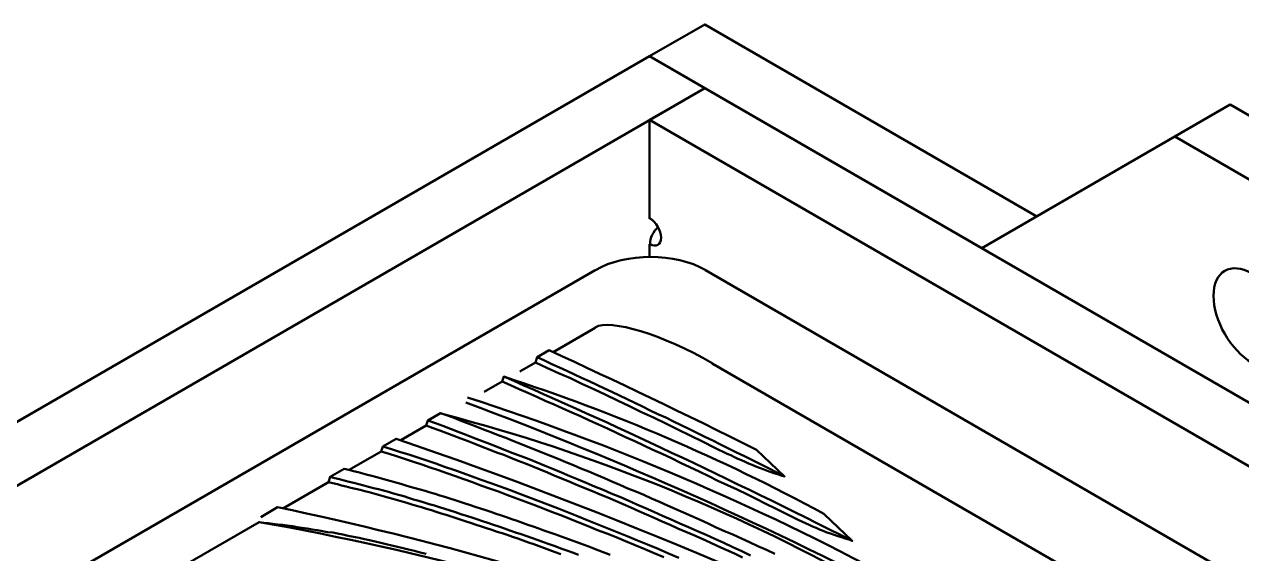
# Model space of a CAD drawing. Header units: inches. Extents: x 10737 to 13492, y 903 to 4091.
# Drawn here: x 13093.7 to 13314.5, y 3953.1 to 4048.9 of the extents above; entities that cross this region are included whole.
import ezdxf

# ---------------------------------------------------------------- set-up
doc = ezdxf.new("R2010")
doc.units = ezdxf.units.IN
doc.header["$MEASUREMENT"] = 0
doc.layers.add('PDF5_Geometry', color=7, linetype='Continuous')

# ---------------------------------------------------------------- blocks, each defined once
blk = doc.blocks.new('Base Mobio')
at = {"layer": 'PDF5_Geometry', "lineweight": 50}
for points in [[(13277.34, 4014.16), (13217.11, 4048.94), (13207.12, 4043.2), (13267.34, 4008.42), (13302.36, 4028.65), (13312.36, 4034.4), (13396.34, 3985.91)], [(13207.12, 4031.64), (13207.12, 4013.74)], [(13431.3, 3925.27), (13396.34, 3985.91), (13386.35, 3980.16), (13302.36, 4028.65)], [(13207.12, 4006.8), (13207.12, 4009.13)], [(13197.24, 4004.41), (13011.42, 3897.13)], [(13442.98, 3874.08), (13217.23, 4004.41)], [(13189.64, 3989.56), (13197.24, 3993.99)], [(13231.6, 3967.05), (13226.51, 3971.9), (13224.06, 3973.1), (13221.66, 3974.29), (13219.21, 3975.49), (13216.81, 3976.69), (13214.42, 3977.83), (13212.02, 3979.02), (13209.69, 3980.16), (13207.3, 3981.3), (13204.96, 3982.38), (13202.63, 3983.51), (13200.35, 3984.59), (13198.02, 3985.67), (13195.74, 3986.75), (13193.47, 3987.82), (13191.19, 3988.84), (13188.92, 3989.92), (13186.7, 3988.66)], [(13183.59, 3986.09), (13186.4, 3987.7)], [(13218.43, 3987.52), (13428.97, 3866)], [(13177.12, 3982.38), (13180.36, 3984.23)], [(13166.89, 3977.17), (13169.22, 3978.54), (13170.48, 3978.07), (13171.8, 3977.59), (13173.05, 3977.05), (13174.37, 3976.57), (13175.69, 3976.09), (13177, 3975.55), (13178.32, 3975.07), (13179.64, 3974.53), (13181.02, 3974.05), (13182.33, 3973.52), (13183.71, 3972.98), (13185.03, 3972.44), (13186.4, 3971.9), (13187.78, 3971.36), (13189.16, 3970.76), (13190.53, 3970.22), (13191.91, 3969.62), (13193.29, 3969.09), (13194.66, 3968.49), (13196.1, 3967.95), (13197.48, 3967.35), (13198.91, 3966.75), (13200.29, 3966.15), (13201.73, 3965.55), (13203.16, 3964.9), (13204.6, 3964.3), (13206.04, 3963.7), (13207.47, 3963.04), (13208.91, 3962.44), (13210.35, 3961.78), (13211.84, 3961.12), (13213.28, 3960.53), (13214.78, 3959.87), (13216.27, 3959.21), (13217.71, 3958.55), (13219.21, 3957.83), (13220.7, 3957.17), (13222.2, 3956.51), (13223.76, 3955.8), (13225.25, 3955.14), (13226.75, 3954.42), (13228.31, 3953.76), (13229.8, 3953.04)], [(13223.94, 3952.38), (13222.5, 3953.1), (13221, 3953.76), (13219.51, 3954.42), (13218.07, 3955.08), (13216.63, 3955.74), (13215.14, 3956.4), (13213.7, 3957.05), (13212.26, 3957.65), (13210.83, 3958.31), (13209.39, 3958.91), (13207.95, 3959.57), (13206.58, 3960.17), (13205.14, 3960.77), (13203.7, 3961.42), (13202.33, 3962.02), (13200.95, 3962.62), (13199.51, 3963.22), (13198.14, 3963.76), (13196.76, 3964.36), (13195.38, 3964.96), (13194.01, 3965.49), (13192.63, 3966.09), (13191.31, 3966.63), (13189.93, 3967.17), (13188.62, 3967.77), (13187.24, 3968.31), (13185.92, 3968.85), (13184.61, 3969.39), (13183.29, 3969.86), (13181.97, 3970.4), (13180.66, 3970.94), (13179.34, 3971.42), (13178.02, 3971.96), (13176.76, 3972.44), (13175.45, 3972.98), (13174.19, 3973.46), (13172.87, 3973.94), (13171.62, 3974.41), (13170.36, 3974.89), (13169.1, 3975.37), (13167.85, 3975.79), (13166.59, 3976.27), (13166.89, 3977.17), (13168.26, 3976.69), (13169.64, 3976.21), (13171.02, 3975.67), (13172.39, 3975.13), (13173.83, 3974.59), (13175.21, 3974.05), (13176.65, 3973.52), (13178.08, 3972.98), (13179.46, 3972.44), (13180.9, 3971.84), (13182.33, 3971.3), (13183.83, 3970.7), (13185.27, 3970.16), (13186.7, 3969.57), (13188.2, 3968.97), (13189.7, 3968.37), (13191.13, 3967.77), (13192.63, 3967.11), (13194.13, 3966.51), (13195.62, 3965.91), (13197.12, 3965.25), (13198.67, 3964.6), (13200.17, 3963.94), (13201.73, 3963.34), (13203.22, 3962.68), (13204.78, 3961.96), (13206.34, 3961.3), (13207.89, 3960.65), (13209.45, 3959.93), (13211.01, 3959.27), (13212.62, 3958.55), (13214.18, 3957.89), (13215.8, 3957.17), (13217.35, 3956.46), (13218.97, 3955.74), (13220.58, 3955.02), (13222.2, 3954.24), (13223.82, 3953.52), (13225.43, 3952.74)], [(13161.98, 3973.64), (13166.59, 3976.27)], [(13209.69, 3952.44), (13207.95, 3953.16), (13206.22, 3953.88), (13204.48, 3954.6), (13202.75, 3955.32), (13201.07, 3956.04), (13199.33, 3956.69), (13197.66, 3957.35), (13195.98, 3958.07), (13194.3, 3958.73), (13192.63, 3959.39), (13191.01, 3960.05), (13189.34, 3960.65), (13187.72, 3961.3), (13186.1, 3961.9), (13184.49, 3962.5), (13182.87, 3963.1), (13181.25, 3963.7), (13179.7, 3964.3), (13178.08, 3964.9), (13176.53, 3965.43), (13174.97, 3966.03), (13173.41, 3966.57), (13171.92, 3967.11), (13170.36, 3967.65), (13168.86, 3968.19), (13167.31, 3968.67), (13165.81, 3969.21), (13164.31, 3969.68), (13162.82, 3970.16), (13161.38, 3970.64), (13159.88, 3971.12), (13158.45, 3971.6), (13158.75, 3972.5), (13160.3, 3972.02), (13161.92, 3971.48), (13163.48, 3971), (13165.09, 3970.46), (13166.71, 3969.92), (13168.32, 3969.39), (13169.94, 3968.79), (13171.62, 3968.25), (13173.29, 3967.65), (13174.91, 3967.05), (13176.59, 3966.45), (13178.32, 3965.85), (13180, 3965.25), (13181.73, 3964.6), (13183.41, 3963.94), (13185.15, 3963.28), (13186.88, 3962.62), (13188.68, 3961.96), (13190.41, 3961.3), (13192.21, 3960.59), (13194.01, 3959.87), (13195.8, 3959.15), (13197.6, 3958.43), (13199.39, 3957.71), (13201.25, 3956.99), (13203.04, 3956.22), (13204.9, 3955.44), (13206.76, 3954.72), (13208.67, 3953.94), (13210.53, 3953.1), (13212.44, 3952.32)], [(13152.64, 3968.25), (13158.45, 3971.6)], [(13149.17, 3966.99), (13151.74, 3968.43), (13152.58, 3968.25), (13153.42, 3968.01), (13154.26, 3967.83), (13155.09, 3967.59), (13155.93, 3967.35), (13156.77, 3967.17), (13157.67, 3966.93), (13158.51, 3966.69), (13159.34, 3966.45), (13160.24, 3966.21), (13161.08, 3965.97), (13161.98, 3965.73), (13162.88, 3965.43), (13163.71, 3965.2), (13164.61, 3964.96), (13165.51, 3964.66), (13166.41, 3964.42), (13167.31, 3964.12), (13168.2, 3963.88), (13169.1, 3963.58), (13170, 3963.34), (13170.9, 3963.04), (13171.86, 3962.74), (13172.75, 3962.44), (13173.65, 3962.14), (13174.61, 3961.84), (13175.51, 3961.54), (13176.47, 3961.24), (13177.42, 3960.94), (13178.32, 3960.65), (13179.28, 3960.29), (13180.24, 3959.99), (13181.19, 3959.69), (13182.15, 3959.33), (13183.11, 3959.03), (13184.07, 3958.67), (13185.03, 3958.31), (13185.98, 3958.01), (13187, 3957.65), (13187.96, 3957.29), (13189.93, 3956.57), (13191.91, 3955.86), (13193.89, 3955.14), (13195.92, 3954.42), (13197.9, 3953.64), (13199.99, 3952.86)], [(13191.01, 3952.98), (13189.99, 3953.34), (13189.04, 3953.7), (13188.08, 3954.06), (13187.06, 3954.42), (13186.1, 3954.78), (13185.15, 3955.08), (13184.19, 3955.44), (13183.23, 3955.8), (13182.27, 3956.1), (13181.31, 3956.46), (13180.36, 3956.75), (13179.46, 3957.05), (13178.5, 3957.41), (13177.54, 3957.71), (13176.65, 3958.01), (13175.69, 3958.31), (13174.79, 3958.61), (13173.83, 3958.91), (13172.93, 3959.21), (13172.04, 3959.51), (13171.14, 3959.81), (13170.24, 3960.11), (13169.34, 3960.35), (13168.44, 3960.65), (13167.55, 3960.94), (13166.65, 3961.18), (13165.75, 3961.48), (13164.85, 3961.72), (13164.01, 3961.96), (13163.12, 3962.26), (13162.22, 3962.5), (13161.38, 3962.74), (13160.54, 3962.98), (13159.64, 3963.22), (13158.81, 3963.46), (13157.97, 3963.7), (13157.13, 3963.94), (13156.29, 3964.18), (13155.45, 3964.36), (13154.62, 3964.6), (13153.78, 3964.84), (13152.94, 3965.02), (13152.1, 3965.25), (13151.26, 3965.43), (13150.49, 3965.67), (13149.65, 3965.85), (13148.87, 3966.03), (13149.17, 3966.99), (13150.01, 3966.75), (13150.9, 3966.57), (13151.74, 3966.33), (13152.64, 3966.09), (13153.48, 3965.91), (13154.38, 3965.67), (13155.27, 3965.43), (13156.17, 3965.2), (13157.07, 3964.96), (13157.97, 3964.72), (13158.87, 3964.48), (13159.76, 3964.24), (13160.66, 3963.94), (13161.56, 3963.7), (13162.52, 3963.46), (13163.42, 3963.16), (13164.31, 3962.86), (13165.27, 3962.62), (13166.23, 3962.32), (13167.13, 3962.02), (13168.08, 3961.78), (13169.04, 3961.48), (13170, 3961.18), (13170.96, 3960.88), (13171.92, 3960.59), (13172.87, 3960.23), (13173.89, 3959.93), (13174.85, 3959.63), (13175.81, 3959.33), (13176.82, 3958.97), (13177.78, 3958.67), (13178.8, 3958.31), (13179.76, 3958.01), (13180.78, 3957.65), (13181.79, 3957.29), (13182.81, 3956.93), (13183.83, 3956.57), (13184.85, 3956.22), (13185.86, 3955.86), (13186.88, 3955.5), (13187.9, 3955.14), (13188.92, 3954.78), (13189.99, 3954.42), (13191.01, 3954), (13192.09, 3953.64), (13193.11, 3953.28), (13194.19, 3952.86)], [(13140.73, 3961.3), (13148.87, 3966.03)], [(13166.59, 3953.04), (13165.51, 3953.28), (13164.49, 3953.58), (13163.42, 3953.82), (13162.4, 3954.06), (13161.38, 3954.3), (13160.36, 3954.54), (13159.34, 3954.78), (13158.39, 3955.02), (13157.37, 3955.26), (13156.35, 3955.5), (13155.39, 3955.68), (13154.44, 3955.92), (13153.42, 3956.1), (13152.46, 3956.28), (13151.5, 3956.51), (13150.54, 3956.69), (13149.65, 3956.87), (13148.69, 3956.99), (13147.79, 3957.17), (13146.83, 3957.35), (13145.94, 3957.47), (13145.04, 3957.65), (13144.08, 3957.77), (13143.18, 3957.89), (13142.34, 3958.07), (13141.45, 3958.19), (13140.55, 3958.31), (13139.71, 3958.37), (13138.81, 3958.49), (13137.97, 3958.61), (13137.14, 3958.67), (13136.3, 3958.79), (13117.14, 3947.71)]]:
    blk.add_lwpolyline(points, dxfattribs=at)
for points in [[(13217.11, 4037.39), (13207.12, 4043.2), (12972.75, 3907.85), (12982.75, 3902.1)], [(13217.11, 4037.39), (13207.12, 4031.64), (13461.53, 3884.8), (13471.53, 3890.55)], [(13186.4, 3987.7), (13186.7, 3988.66), (13188.08, 3988.06), (13189.4, 3987.4), (13190.77, 3986.81), (13192.09, 3986.21), (13193.47, 3985.55), (13194.78, 3984.89), (13196.16, 3984.29), (13197.54, 3983.63), (13198.91, 3982.97), (13200.29, 3982.38), (13201.67, 3981.72), (13203.04, 3981.06), (13204.42, 3980.4), (13205.8, 3979.74), (13207.24, 3979.02), (13208.61, 3978.36), (13210.05, 3977.71), (13211.43, 3976.99), (13212.86, 3976.33), (13214.24, 3975.67), (13215.68, 3974.95), (13217.11, 3974.23), (13218.55, 3973.58), (13219.99, 3972.86), (13221.42, 3972.14), (13222.86, 3971.42), (13224.3, 3970.7), (13225.79, 3969.98), (13227.23, 3969.27), (13228.67, 3968.55), (13230.16, 3967.77), (13231.6, 3967.05), (13230.94, 3967.23), (13230.28, 3967.47), (13229.62, 3967.65), (13228.97, 3967.89), (13228.31, 3968.13), (13227.71, 3968.37), (13227.05, 3968.61), (13226.39, 3968.85), (13225.73, 3969.15), (13225.07, 3969.39), (13224.42, 3969.68), (13223.76, 3969.98), (13223.1, 3970.22), (13222.5, 3970.52), (13221.84, 3970.88), (13221.18, 3971.18), (13218.97, 3972.26), (13216.69, 3973.4), (13214.48, 3974.47), (13212.26, 3975.55), (13210.05, 3976.63), (13207.83, 3977.71), (13205.62, 3978.72), (13203.46, 3979.8), (13201.31, 3980.82), (13199.15, 3981.84), (13197, 3982.85), (13194.84, 3983.81), (13192.75, 3984.83), (13190.59, 3985.79), (13188.5, 3986.75)]]:
    blk.add_lwpolyline(points, close=True, dxfattribs=at)
for points in [[(13180.66, 3985.13, -0.045688), (13238.72, 3960.29), (13243.87, 3955.38), (13243.21, 3955.62), (13242.55, 3955.8), (13241.9, 3956.04), (13241.24, 3956.22), (13240.58, 3956.46), (13239.92, 3956.69), (13239.26, 3956.93), (13238.6, 3957.23), (13237.95, 3957.47), (13237.29, 3957.77), (13236.63, 3958.01), (13236.03, 3958.31), (13235.37, 3958.61), (13234.71, 3958.91), (13234.05, 3959.21), (13233.46, 3959.51), (13231.66, 3960.41), (13229.92, 3961.24), (13228.19, 3962.08), (13226.45, 3962.98), (13224.72, 3963.82), (13222.98, 3964.66), (13221.24, 3965.49), (13219.51, 3966.27), (13217.83, 3967.11), (13216.1, 3967.95), (13214.42, 3968.73), (13212.74, 3969.51), (13211.07, 3970.34), (13209.39, 3971.12), (13207.71, 3971.9), (13206.04, 3972.68), (13204.42, 3973.46), (13202.75, 3974.17), (13201.13, 3974.95), (13199.45, 3975.73), (13197.84, 3976.45), (13196.22, 3977.17), (13194.6, 3977.95), (13192.99, 3978.66), (13191.37, 3979.38), (13189.82, 3980.1), (13188.2, 3980.76), (13186.64, 3981.48), (13185.03, 3982.2), (13183.47, 3982.85), (13181.91, 3983.57), (13180.36, 3984.23), (13180.66, 3985.13), (13182.51, 3984.35), (13184.31, 3983.51), (13186.16, 3982.73), (13188.02, 3981.9), (13189.93, 3981.06), (13191.79, 3980.22), (13193.71, 3979.38), (13195.56, 3978.54), (13197.48, 3977.65), (13199.39, 3976.81), (13201.31, 3975.91), (13203.28, 3975.01), (13205.2, 3974.11), (13207.18, 3973.22), (13209.09, 3972.32), (13211.07, 3971.36), (13213.04, 3970.46), (13215.08, 3969.51), (13217.05, 3968.55), (13219.09, 3967.59), (13221.06, 3966.63), (13223.1, 3965.61), (13225.13, 3964.66), (13227.17, 3963.64), (13229.21, 3962.68), (13231.3, 3961.66), (13233.34, 3960.65), (13235.43, 3959.63), (13237.53, 3958.55), (13239.62, 3957.53), (13241.72, 3956.46), (13243.87, 3955.38)], [(13174.07, 3981.36, -0.045454), (13251, 3948.61), (13256.08, 3943.76), (13255.43, 3943.94), (13254.77, 3944.12), (13254.11, 3944.36), (13253.45, 3944.6), (13252.79, 3944.84), (13252.13, 3945.08), (13251.47, 3945.32), (13250.82, 3945.56), (13250.16, 3945.86), (13249.5, 3946.1), (13248.9, 3946.4), (13248.24, 3946.64), (13247.58, 3946.94), (13246.92, 3947.24), (13246.27, 3947.6), (13245.67, 3947.89, 0.062862), (13170, 3978.25)], [(13158.75, 3972.5), (13161.14, 3973.88, -0.036723), (13275.42, 3925.33)], [(13136.6, 3959.69), (13139.65, 3961.48, -0.075143), (13299.9, 3902.04)]]:
    blk.add_lwpolyline(points, format="xyb", dxfattribs=at)
for centre, radius, start, end in [((12922.91, 3307.1), 718.57, 62.37651, 69.56713), ((13045.65, 3448.75), 518.04, 59.9583, 79.9221)]:
    blk.add_arc(centre, radius, start, end, dxfattribs=at)
for points in [[(13209.18, 4010.31), (13209.18, 4011.59), (13208.28, 4013.15), (13207.17, 4013.79)], [(13208.65, 4012.24), (13207.78, 4011.46), (13207.19, 4010.21), (13207.19, 4009.17)], [(13207.17, 4009.14), (13208.28, 4008.5), (13209.18, 4009.02), (13209.18, 4010.31)], [(13217.3, 4004.43), (13211.77, 4007.62), (13202.81, 4007.62), (13197.28, 4004.43)], [(13316.36, 4003.81), (13312.49, 4006.04), (13309.36, 4004.23), (13309.36, 3999.76)], [(13309.36, 3999.76), (13309.36, 3995.3), (13312.5, 3989.87), (13316.37, 3987.63)], [(13218.46, 3987.59), (13209.51, 3992.76), (13200.02, 3995.65), (13197.25, 3994.06)]]:
    blk.add_open_spline(points, degree=3, dxfattribs=at)

msp = doc.modelspace()

# ---------------------------------------------------------------- block references
msp.add_blockref('Base Mobio', (0, 0))

doc.saveas('drawing.dxf')
